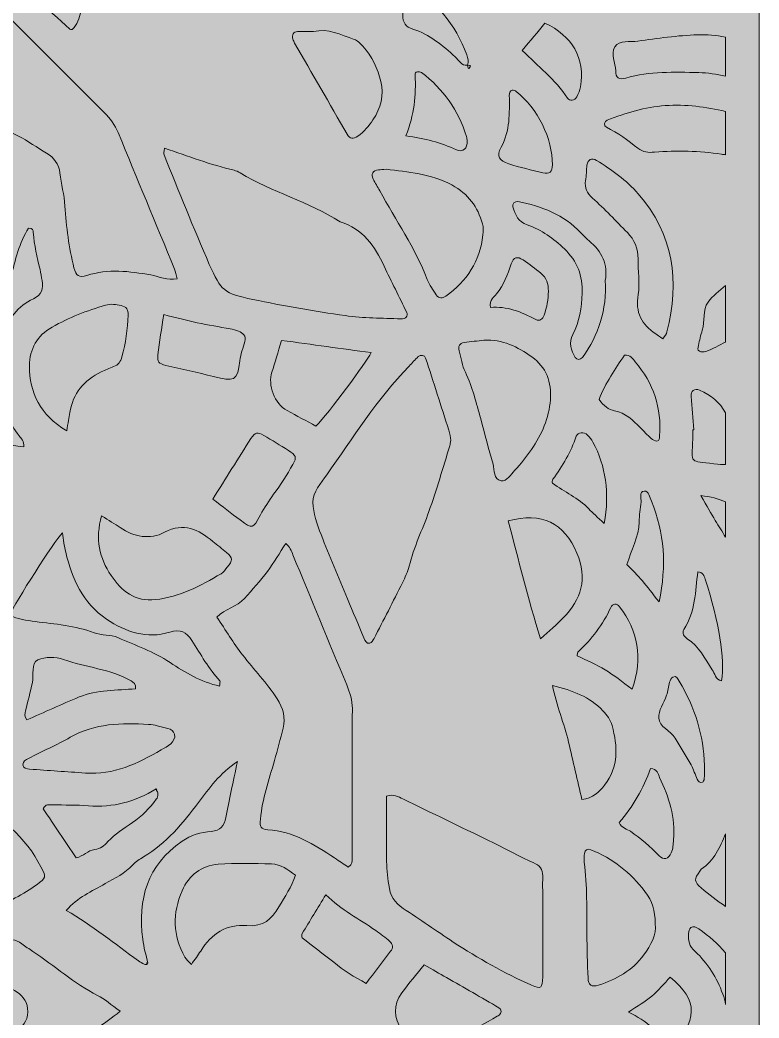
# Model space of a CAD drawing. Extents: x 31 to 2970, y -2969 to -30.
# Drawn here: x 2420 to 2970, y -1501 to -759 of the extents above; entities that cross this region are included whole.
import ezdxf

# ---------------------------------------------------------------- set-up
doc = ezdxf.new("R2010")
doc.units = 0
doc.header["$MEASUREMENT"] = 0
doc.layers.add('Layer 1', color=7, linetype='Continuous')

# ---------------------------------------------------------------- blocks, each defined once
blk = doc.blocks.new('block 2')
at = {"layer": 'Layer 1', "lineweight": 0}
blk.add_lwpolyline([(2969.81, -1659.28), (2969.81, -1333.77), (2969.81, -1332.32), (2969.81, -1301.96), (2969.81, -1268.37), (2969.81, -1225.53), (2969.81, -1185.01), (2969.81, -1159.4), (2969.81, -1146.18), (2969.81, -1041.54), (2969.81, -1012.82), (2969.81, -979.73), (2969.81, -929.19), (2969.81, -864.38), (2969.81, -833.55), (2969.81, -807.53), (2969.81, -776.69), (2969.81, -750.67)], dxfattribs=at)
for points, knots in [([(2496.29, -642.24), (2499.18, -645.12), (2501.22, -647.88), (2499.65, -652.43), (2491.17, -677.05), (2483, -701.78), (2474.47, -726.39), (2471.39, -735.28), (2467.33, -743.78), (2464.98, -753), (2463.8, -757.63), (2462.71, -762.84), (2458.55, -766.17), (2457.9, -766.1), (2457.22, -766.23), (2456.91, -765.95), (2439.92, -750.84), (2423.21, -735.48), (2409.67, -717.01), (2406.46, -712.62), (2405.17, -708.34), (2406, -703.11), (2406.61, -699.28), (2406.46, -695.29), (2407.35, -691.54), (2415, -659.19), (2419.9, -626.12), (2432.26, -594.98), (2433.27, -592.42), (2434.23, -589.83), (2435.46, -587.37), (2435.87, -586.55), (2437.04, -586.11), (2437.86, -585.5), (2438.85, -585.99), (2440.05, -586.25), (2440.78, -586.98), (2459.31, -605.38), (2477.77, -623.84), (2496.29, -642.24)], [0, 0, 0, 0, 1, 1, 1, 2, 2, 2, 3, 3, 3, 4, 4, 4, 5, 5, 5, 6, 6, 6, 7, 7, 7, 8, 8, 8, 9, 9, 9, 10, 10, 10, 11, 11, 11, 12, 12, 12, 13, 13, 13, 13]), ([(2752.8, -792.91), (2748.13, -793.27), (2746.46, -789.11), (2743.77, -786.65), (2734.32, -778.02), (2724.56, -770), (2712.11, -765.91), (2707.06, -764.26), (2704.34, -761.61), (2704.82, -754.96), (2705.44, -746.31), (2703.53, -737.47), (2702.73, -728.97), (2706.38, -726.52), (2708.21, -729.31), (2710.12, -730.79), (2728.79, -745.26), (2743.94, -762.5), (2752.22, -785.05), (2753.16, -787.6), (2753.98, -790.2), (2752.8, -792.91)], [0, 0, 0, 0, 1, 1, 1, 2, 2, 2, 3, 3, 3, 4, 4, 4, 5, 5, 5, 6, 6, 6, 7, 7, 7, 7]), ([(2517.18, -948.82), (2501.17, -945.98), (2485.46, -944.18), (2469.56, -949.18), (2463.64, -951.04), (2461.41, -949.45), (2459.95, -943.6), (2456.16, -928.48), (2454.17, -913.03), (2453.23, -897.56), (2452.72, -889.14), (2450.47, -881.17), (2449.49, -872.92), (2448.71, -866.39), (2445.1, -861.56), (2439.61, -858.3), (2432.46, -854.07), (2425.8, -849.15), (2418.27, -845.4), (2402.48, -837.54), (2386.76, -829.33), (2372.71, -816.63), (2380.81, -806.59), (2387.86, -796.33), (2391.6, -783.81), (2395.1, -772.12), (2396.2, -759.95), (2399.59, -748.45), (2403.33, -748.46), (2405.08, -750.77), (2407.01, -752.69), (2432.17, -777.82), (2457.27, -803), (2482.47, -828.1), (2486.85, -832.47), (2490.48, -837.19), (2492.86, -842.98), (2506.79, -876.86), (2520.86, -910.69), (2534.82, -944.56), (2535.65, -946.57), (2535.97, -948.78), (2536.72, -951.6), (2529.52, -953.27), (2523.34, -949.91), (2517.18, -948.82)], [0, 0, 0, 0, 1, 1, 1, 2, 2, 2, 3, 3, 3, 4, 4, 4, 5, 5, 5, 6, 6, 6, 7, 7, 7, 8, 8, 8, 9, 9, 9, 10, 10, 10, 11, 11, 11, 12, 12, 12, 13, 13, 13, 14, 14, 14, 15, 15, 15, 15]), ([(2837.02, -808.83), (2836.58, -811.46), (2835.32, -814.01), (2834.11, -816.44), (2832.79, -819.11), (2828.84, -819.69), (2827.29, -817.35), (2822.67, -810.37), (2817.15, -804.2), (2811.1, -798.47), (2805.48, -793.16), (2799.84, -787.88), (2793.59, -782), (2799.78, -774.43), (2805.02, -768.02), (2810.27, -761.61), (2830.79, -770.69), (2840.54, -787.77), (2837.02, -808.83)], [0, 0, 0, 0, 1, 1, 1, 2, 2, 2, 3, 3, 3, 4, 4, 4, 5, 5, 5, 6, 6, 6, 6]), ([(2626.39, -767.76), (2630.25, -767.71), (2634.1, -767.75), (2638.31, -767.75), (2648.97, -765.24), (2658.63, -770.15), (2668.49, -773.58), (2670.91, -774.43), (2672.99, -776.72), (2674.83, -778.72), (2681.74, -786.23), (2686.21, -795.35), (2688.37, -805.05), (2690.57, -814.94), (2688.39, -824.88), (2682.47, -833.38), (2679.34, -837.87), (2676.02, -842.35), (2671.3, -845.55), (2667.73, -847.97), (2665.49, -847.89), (2663.23, -844), (2650.13, -821.51), (2637.15, -798.95), (2624.16, -776.4), (2623.61, -775.46), (2623.29, -774.38), (2622.91, -773.34), (2621.8, -770.34), (2623.35, -767.8), (2626.39, -767.76)], [0, 0, 0, 0, 1, 1, 1, 2, 2, 2, 3, 3, 3, 4, 4, 4, 5, 5, 5, 6, 6, 6, 7, 7, 7, 8, 8, 8, 9, 9, 9, 10, 10, 10, 10]), ([(2944.81, -800.95), (2938.34, -799.5), (2931.77, -798.44), (2924.97, -798.29), (2906.67, -797.91), (2888.51, -797.31), (2870.64, -802.36), (2865.4, -803.85), (2863.07, -802.34), (2863.1, -797.01), (2863.14, -790.99), (2859.08, -784.43), (2862.44, -779.27), (2866.08, -773.69), (2873.7, -775.75), (2879.52, -774.91), (2894.31, -772.78), (2909.19, -770.72), (2924.08, -770.2), (2930.95, -769.96), (2937.91, -770.73), (2944.81, -771.85), (2944.81, -771.85), (2944.81, -800.95), (2944.81, -800.95)], [0, 0, 0, 0, 1, 1, 1, 2, 2, 2, 3, 3, 3, 4, 4, 4, 5, 5, 5, 6, 6, 6, 7, 7, 7, 8, 8, 8, 8]), ([(2754.92, -794.05), (2752.95, -796.67), (2753.02, -794.43), (2752.9, -793), (2754.12, -792.48), (2755.47, -793.33), (2754.92, -794.05)], [0, 0, 0, 0, 1, 1, 1, 2, 2, 2, 2]), ([(2713.81, -800.06), (2713.72, -798.73), (2714.08, -797.84), (2715.5, -797.77), (2716.51, -797.71), (2717.8, -797.68), (2718.53, -798.23), (2734.78, -810.55), (2746.22, -826.31), (2752.14, -845.93), (2752.45, -846.96), (2752.42, -848.1), (2752.53, -849.19), (2753.04, -854.62), (2749.24, -857.99), (2744.53, -855.75), (2733.06, -850.28), (2720.88, -847.45), (2707.04, -845.33), (2713.1, -829.7), (2714.74, -815.04), (2713.81, -800.06)], [0, 0, 0, 0, 1, 1, 1, 2, 2, 2, 3, 3, 3, 4, 4, 4, 5, 5, 5, 6, 6, 6, 7, 7, 7, 7]), ([(2783.53, -866.19), (2776.27, -863.92), (2774.23, -860.56), (2777.86, -853.83), (2784.53, -841.47), (2784.13, -828.46), (2783.93, -815.26), (2783.91, -813.63), (2784.2, -811.83), (2786.14, -811.47), (2787.05, -811.31), (2788.32, -811.76), (2789.1, -812.37), (2804.94, -824.75), (2816.15, -847.47), (2816.06, -866.88), (2816.04, -872.06), (2813.95, -874.05), (2809.01, -872.88), (2800.46, -870.86), (2791.9, -868.81), (2783.53, -866.19)], [0, 0, 0, 0, 1, 1, 1, 2, 2, 2, 3, 3, 3, 4, 4, 4, 5, 5, 5, 6, 6, 6, 7, 7, 7, 7]), ([(2944.81, -859.47), (2943.81, -859.31), (2942.82, -859.15), (2941.82, -859), (2925.23, -856.59), (2908.69, -856.06), (2892.08, -857.49), (2887.39, -857.89), (2883.43, -857.56), (2879.65, -854.59), (2872.23, -848.77), (2864.71, -843.1), (2856.16, -838.93), (2854.17, -837.96), (2854.56, -834.4), (2856.73, -833.59), (2870.72, -828.36), (2884.67, -823.94), (2899.98, -822.88), (2915.42, -821.8), (2930.22, -823.88), (2944.81, -827.14), (2944.81, -827.14), (2944.81, -859.47), (2944.81, -859.47)], [0, 0, 0, 0, 1, 1, 1, 2, 2, 2, 3, 3, 3, 4, 4, 4, 5, 5, 5, 6, 6, 6, 7, 7, 7, 8, 8, 8, 8]), ([(2579.06, -870.96), (2580.66, -871.34), (2582.26, -872.01), (2583.66, -872.87), (2607.38, -887.27), (2634.74, -894.23), (2658.09, -909.37), (2674.95, -914.44), (2683.9, -927.28), (2690.85, -942.31), (2696.18, -953.86), (2702.01, -965.18), (2707.57, -976.63), (2708.9, -979.37), (2706.95, -981.67), (2703.28, -981.49), (2689.43, -980.82), (2675.46, -981.01), (2661.79, -979.08), (2638.79, -975.83), (2615.87, -971.75), (2593.12, -967.02), (2571.65, -962.56), (2569.37, -960.77), (2560.69, -940.92), (2548.92, -914.02), (2538.11, -886.7), (2526.96, -859.52), (2526.61, -858.66), (2527.1, -857.45), (2527.36, -854.54), (2545.27, -860.5), (2561.79, -866.92), (2579.06, -870.96)], [0, 0, 0, 0, 1, 1, 1, 2, 2, 2, 3, 3, 3, 4, 4, 4, 5, 5, 5, 6, 6, 6, 7, 7, 7, 8, 8, 8, 9, 9, 9, 10, 10, 10, 11, 11, 11, 11]), ([(2901.3, -991.21), (2900.92, -992.73), (2899.6, -994.02), (2898.13, -996.35), (2895.57, -994.52), (2894.28, -993.54), (2892.93, -992.66), (2882.3, -985.68), (2877.62, -976.62), (2879.84, -963.35), (2881.27, -954.75), (2879.65, -945.66), (2879.72, -936.8), (2879.78, -929.14), (2877.19, -922.71), (2871.87, -917.34), (2863.29, -908.69), (2854.91, -899.81), (2845.89, -891.64), (2841.71, -887.85), (2839.77, -884.19), (2840.74, -878.66), (2841.41, -874.85), (2841.33, -870.92), (2841.76, -867.07), (2842.2, -863.05), (2845.34, -861.37), (2848.87, -863.59), (2860.17, -870.67), (2871.11, -878.36), (2879.9, -888.45), (2906.21, -918.62), (2910.92, -953.48), (2901.3, -991.21)], [0, 0, 0, 0, 1, 1, 1, 2, 2, 2, 3, 3, 3, 4, 4, 4, 5, 5, 5, 6, 6, 6, 7, 7, 7, 8, 8, 8, 9, 9, 9, 10, 10, 10, 11, 11, 11, 11]), ([(2686.48, -870.65), (2688.14, -870.47), (2689.81, -870.42), (2692.3, -870.25), (2708.52, -872.08), (2725.41, -873.51), (2741.19, -881.9), (2753.55, -888.47), (2760.36, -898.21), (2764.01, -910.91), (2764.74, -913.46), (2764.57, -916.38), (2764.28, -919.08), (2762.2, -938.51), (2752.31, -953.29), (2736.72, -964.55), (2734.2, -966.37), (2731.47, -966.58), (2729.58, -963.65), (2727.18, -959.92), (2724.49, -956.23), (2722.9, -952.15), (2713.76, -928.72), (2699.51, -908.08), (2687.49, -886.22), (2685.89, -883.3), (2684.14, -880.46), (2682.66, -877.48), (2680.76, -873.68), (2682.27, -871.09), (2686.48, -870.65)], [0, 0, 0, 0, 1, 1, 1, 2, 2, 2, 3, 3, 3, 4, 4, 4, 5, 5, 5, 6, 6, 6, 7, 7, 7, 8, 8, 8, 9, 9, 9, 10, 10, 10, 10]), ([(2838.32, -1010.19), (2836.86, -1012.2), (2834.06, -1012.15), (2833.01, -1010.22), (2830.04, -1004.74), (2827.95, -999.54), (2831.29, -993.01), (2836.15, -983.52), (2837.69, -972.99), (2838.14, -962.38), (2838.68, -949.49), (2834.56, -938.56), (2825.04, -929.51), (2816.87, -921.75), (2807.94, -915.26), (2797.32, -911.61), (2790.51, -909.27), (2788.3, -904.06), (2786.52, -898.14), (2785.9, -896.07), (2788.12, -893.79), (2790.34, -894.23), (2808.09, -897.67), (2824.42, -903.97), (2837.24, -917.4), (2839.16, -919.41), (2840.97, -921.57), (2843.12, -923.29), (2853.11, -931.24), (2857.39, -941.4), (2855.37, -952.88), (2856.56, -974.87), (2850.46, -993.46), (2838.32, -1010.19)], [0, 0, 0, 0, 1, 1, 1, 2, 2, 2, 3, 3, 3, 4, 4, 4, 5, 5, 5, 6, 6, 6, 7, 7, 7, 8, 8, 8, 9, 9, 9, 10, 10, 10, 11, 11, 11, 11]), ([(2429.82, -966.48), (2418.09, -971.96), (2411, -981.88), (2406.41, -993.41), (2400.79, -1007.58), (2399, -1022.2), (2403.93, -1037.17), (2407.59, -1048.27), (2411.85, -1058.98), (2419.06, -1068.36), (2420.65, -1070.43), (2422.93, -1072.42), (2422.54, -1076.76), (2399.15, -1073.54), (2377.06, -1064.82), (2352.5, -1062.1), (2357.93, -1049.03), (2366.51, -1039.62), (2374.43, -1029.92), (2378.32, -1025.15), (2381.98, -1020.55), (2384.36, -1014.82), (2386.04, -1010.77), (2388.19, -1006.78), (2390.8, -1003.26), (2402.55, -987.39), (2408.41, -969.19), (2413.05, -950.32), (2416.18, -937.63), (2419.31, -924.8), (2426.23, -913.94), (2429.58, -913.73), (2429.51, -915.69), (2429.64, -917.09), (2430.46, -926.5), (2432.25, -935.71), (2434.67, -944.83), (2435.37, -947.49), (2435.64, -950.27), (2436.2, -952.97), (2437.49, -959.11), (2435.89, -963.64), (2429.82, -966.48)], [0, 0, 0, 0, 1, 1, 1, 2, 2, 2, 3, 3, 3, 4, 4, 4, 5, 5, 5, 6, 6, 6, 7, 7, 7, 8, 8, 8, 9, 9, 9, 10, 10, 10, 11, 11, 11, 12, 12, 12, 13, 13, 13, 14, 14, 14, 14]), ([(2809.85, -978.71), (2808.73, -981.75), (2806.74, -983.49), (2803.64, -981.92), (2792.87, -976.48), (2781.95, -971.64), (2769.83, -973.09), (2769.21, -967.21), (2772.48, -965.32), (2774.46, -962.87), (2779.81, -956.26), (2782.56, -948.5), (2785.34, -940.66), (2787.14, -935.58), (2789.64, -934.69), (2794.27, -937.64), (2798.91, -940.59), (2803.21, -944.1), (2807.48, -947.58), (2811.62, -950.95), (2813.05, -955.48), (2813.02, -960.83), (2812.99, -967.02), (2811.99, -972.93), (2809.85, -978.71)], [0, 0, 0, 0, 1, 1, 1, 2, 2, 2, 3, 3, 3, 4, 4, 4, 5, 5, 5, 6, 6, 6, 7, 7, 7, 8, 8, 8, 8]), ([(2944.81, -998.68), (2940.16, -1001.35), (2935.29, -1003.71), (2930.16, -1005.71), (2928.78, -1006.25), (2926.77, -1006.21), (2925.46, -1005.58), (2923.75, -1004.76), (2924.29, -1002.8), (2924.69, -1001.2), (2925.63, -997.44), (2926.32, -993.59), (2927.54, -989.93), (2929.83, -983.06), (2927.4, -974.89), (2931.83, -969.01), (2935.4, -964.28), (2940.28, -960.56), (2944.81, -956.54), (2944.81, -956.54), (2944.81, -998.68), (2944.81, -998.68)], [0, 0, 0, 0, 1, 1, 1, 2, 2, 2, 3, 3, 3, 4, 4, 4, 5, 5, 5, 6, 6, 6, 7, 7, 7, 7]), ([(2500.28, -978.62), (2499.93, -989.21), (2498.38, -999.6), (2495.65, -1009.83), (2494.73, -1013.26), (2492.9, -1015.73), (2489.45, -1017.02), (2486.34, -1018.17), (2483.31, -1019.57), (2480.3, -1020.98), (2467.33, -1027.02), (2459.27, -1036.92), (2456.81, -1051.15), (2456.15, -1054.95), (2455.54, -1058.75), (2454.52, -1064.84), (2434.53, -1052.65), (2426.83, -1036.45), (2426.85, -1016.38), (2426.87, -1003.88), (2432.55, -993.83), (2443.65, -987.6), (2456.25, -980.54), (2469.63, -975.26), (2483.53, -971.27), (2487.45, -970.15), (2491.19, -970.75), (2495.02, -971.53), (2498.94, -972.33), (2500.41, -974.75), (2500.28, -978.62)], [0, 0, 0, 0, 1, 1, 1, 2, 2, 2, 3, 3, 3, 4, 4, 4, 5, 5, 5, 6, 6, 6, 7, 7, 7, 8, 8, 8, 9, 9, 9, 10, 10, 10, 10]), ([(2587.15, -998.22), (2585.88, -1003.01), (2583.91, -1007.72), (2583.4, -1012.58), (2581.82, -1027.85), (2578.94, -1028.38), (2563.77, -1024.36), (2552.07, -1021.26), (2540.16, -1018.95), (2528.4, -1016.09), (2522.94, -1014.77), (2521.76, -1013.32), (2522.4, -1008.13), (2523.6, -998.37), (2525.22, -988.65), (2526.76, -978.29), (2535.83, -980.5), (2543.75, -982.64), (2551.76, -984.35), (2559.85, -986.08), (2568.03, -987.34), (2576.16, -988.89), (2578.32, -989.31), (2580.52, -989.79), (2582.52, -990.65), (2585.72, -992.04), (2588.25, -994.1), (2587.15, -998.22)], [0, 0, 0, 0, 1, 1, 1, 2, 2, 2, 3, 3, 3, 4, 4, 4, 5, 5, 5, 6, 6, 6, 7, 7, 7, 8, 8, 8, 9, 9, 9, 9]), ([(2640.06, -1061.32), (2632.99, -1057.47), (2625.81, -1053.42), (2618.51, -1049.62), (2609.18, -1044.76), (2604.06, -1030.38), (2607.23, -1021.07), (2609.7, -1013.82), (2611.73, -1006.42), (2614.45, -997.48), (2637.4, -1000.62), (2659.1, -1003.59), (2681.03, -1006.59), (2677.27, -1014.35), (2649.74, -1051.04), (2640.06, -1061.32)], [0, 0, 0, 0, 1, 1, 1, 2, 2, 2, 3, 3, 3, 4, 4, 4, 5, 5, 5, 5]), ([(2814.55, -1041.67), (2813.39, -1055.15), (2808.26, -1067.47), (2800.43, -1078.52), (2796.59, -1083.94), (2792.56, -1089.29), (2788.03, -1094.12), (2785.09, -1097.25), (2782.03, -1102.59), (2777.86, -1101.85), (2772.1, -1100.83), (2773.11, -1094.02), (2771.81, -1089.51), (2768.58, -1078.33), (2765.68, -1067.05), (2762.63, -1055.82), (2759.43, -1044.06), (2756.48, -1032.25), (2751.23, -1021.1), (2748.9, -1016.16), (2747.95, -1010.55), (2746.54, -1005.2), (2745.7, -1002.01), (2747.04, -999.62), (2750.29, -999.09), (2755.19, -998.29), (2760.16, -997.95), (2765.09, -997.41), (2778.77, -996.43), (2790.26, -1002.4), (2800.67, -1009.74), (2811.28, -1017.22), (2815.67, -1028.81), (2814.55, -1041.67)], [0, 0, 0, 0, 1, 1, 1, 2, 2, 2, 3, 3, 3, 4, 4, 4, 5, 5, 5, 6, 6, 6, 7, 7, 7, 8, 8, 8, 9, 9, 9, 10, 10, 10, 11, 11, 11, 11]), ([(2716.21, -1009.47), (2717.92, -1007.81), (2720.99, -1008.45), (2721.68, -1010.6), (2727.49, -1028.51), (2733.27, -1046.42), (2738.95, -1064.37), (2739.77, -1066.98), (2740.01, -1069.78), (2740.35, -1071.64), (2740.05, -1073.65), (2740.02, -1074.79), (2739.69, -1075.83), (2734.55, -1092.18), (2729.84, -1108.69), (2724.07, -1124.82), (2719.22, -1138.38), (2712.88, -1151.38), (2709.36, -1165.44), (2708.29, -1169.69), (2706.37, -1173.79), (2704.4, -1177.74), (2697.48, -1191.63), (2690.4, -1205.44), (2683.28, -1219.23), (2682.59, -1220.58), (2681.44, -1222.34), (2680.21, -1222.63), (2677.51, -1223.26), (2676.63, -1220.8), (2675.77, -1218.77), (2671.66, -1209.07), (2667.53, -1199.38), (2663.48, -1189.65), (2656.88, -1173.78), (2650.01, -1158), (2643.9, -1141.94), (2640.96, -1134.23), (2637.96, -1125.97), (2637.83, -1117.92), (2637.7, -1110.28), (2643.68, -1103.61), (2648.07, -1097.41), (2667.59, -1069.83), (2685.57, -1041.05), (2709.33, -1016.68), (2711.65, -1014.3), (2713.83, -1011.78), (2716.21, -1009.47)], [0, 0, 0, 0, 1, 1, 1, 2, 2, 2, 3, 3, 3, 4, 4, 4, 5, 5, 5, 6, 6, 6, 7, 7, 7, 8, 8, 8, 9, 9, 9, 10, 10, 10, 11, 11, 11, 12, 12, 12, 13, 13, 13, 14, 14, 14, 15, 15, 15, 16, 16, 16, 16]), ([(2895.82, -1068.63), (2895.71, -1070.15), (2895.95, -1072.36), (2893.73, -1072.33), (2892.31, -1072.32), (2890.65, -1071.4), (2889.54, -1070.41), (2886.67, -1067.83), (2884.03, -1065.01), (2881.33, -1062.25), (2875.89, -1056.69), (2870.33, -1051.48), (2862.23, -1049.81), (2857.85, -1048.91), (2854.26, -1046.17), (2850.74, -1041.51), (2855.38, -1029), (2862.92, -1018.8), (2869.58, -1008.44), (2874.12, -1007.98), (2875.77, -1011.18), (2877.72, -1013.49), (2891.14, -1029.42), (2897.37, -1047.76), (2895.82, -1068.63)], [0, 0, 0, 0, 1, 1, 1, 2, 2, 2, 3, 3, 3, 4, 4, 4, 5, 5, 5, 6, 6, 6, 7, 7, 7, 8, 8, 8, 8]), ([(2944.81, -1089.76), (2942.82, -1090.1), (2940.06, -1089.83), (2936.18, -1089.26), (2917.99, -1086.58), (2919.54, -1090.45), (2920.57, -1070.64), (2920.69, -1068.43), (2920.59, -1066.21), (2920.59, -1064), (2920.81, -1063.98), (2921.03, -1063.97), (2921.25, -1063.96), (2920.58, -1055.69), (2919.84, -1047.42), (2919.24, -1039.14), (2918.95, -1035.03), (2921.75, -1032.91), (2925.57, -1034.51), (2934.36, -1038.16), (2940.74, -1043.82), (2944.81, -1051.27), (2944.81, -1051.27), (2944.81, -1089.76), (2944.81, -1089.76)], [0, 0, 0, 0, 1, 1, 1, 2, 2, 2, 3, 3, 3, 4, 4, 4, 5, 5, 5, 6, 6, 6, 7, 7, 7, 8, 8, 8, 8]), ([(2619.56, -1079.28), (2625.23, -1082.78), (2625.98, -1084.42), (2622.88, -1089.73), (2618.43, -1097.33), (2613.8, -1104.88), (2608.57, -1111.95), (2604.94, -1116.87), (2601.6, -1121.86), (2598.72, -1127.23), (2592.98, -1137.93), (2592.9, -1137.91), (2583.72, -1131.06), (2577.15, -1126.14), (2570.63, -1121.17), (2563.25, -1115.59), (2572.95, -1100.14), (2582.19, -1085.24), (2591.66, -1070.48), (2594.69, -1065.76), (2596.72, -1065.47), (2601.16, -1068.12), (2607.32, -1071.8), (2613.46, -1075.51), (2619.56, -1079.28)], [0, 0, 0, 0, 1, 1, 1, 2, 2, 2, 3, 3, 3, 4, 4, 4, 5, 5, 5, 6, 6, 6, 7, 7, 7, 8, 8, 8, 8]), ([(2854.55, -1133.73), (2849.38, -1128.8), (2846.06, -1125.92), (2843.06, -1122.74), (2835.35, -1114.56), (2824.93, -1110.31), (2816.12, -1103.75), (2815.66, -1103.42), (2815.81, -1101.42), (2816.35, -1100.71), (2823.77, -1090.92), (2829.74, -1080.39), (2833.81, -1068.77), (2834.91, -1065.63), (2839.67, -1065.25), (2842.18, -1067.89), (2843.68, -1069.48), (2845.22, -1071.17), (2846.22, -1073.09), (2855.69, -1091.31), (2858.77, -1110.47), (2854.55, -1133.73)], [0, 0, 0, 0, 1, 1, 1, 2, 2, 2, 3, 3, 3, 4, 4, 4, 5, 5, 5, 6, 6, 6, 7, 7, 7, 7]), ([(2883, -1176.3), (2879.42, -1172.15), (2875.48, -1168.31), (2871.52, -1164.15), (2874.69, -1153.54), (2880.25, -1143.73), (2880.6, -1132.43), (2880.75, -1127.48), (2881.3, -1122.52), (2881.96, -1117.61), (2882.35, -1114.75), (2880.06, -1109.96), (2884.45, -1109.6), (2887.83, -1109.32), (2888.46, -1114.16), (2889.67, -1117.08), (2899.37, -1140.58), (2901.16, -1164.67), (2895.41, -1191.96), (2890.33, -1185.52), (2886.83, -1180.76), (2883, -1176.3)], [0, 0, 0, 0, 1, 1, 1, 2, 2, 2, 3, 3, 3, 4, 4, 4, 5, 5, 5, 6, 6, 6, 7, 7, 7, 7]), ([(2944.81, -1143.91), (2942.51, -1139.66), (2939.59, -1135.62), (2937.17, -1131.41), (2934.18, -1126.21), (2931.17, -1121.01), (2926.49, -1112.91), (2933.72, -1113.66), (2939.68, -1115.23), (2944.81, -1117.65), (2944.81, -1117.65), (2944.81, -1143.91), (2944.81, -1143.91)], [0, 0, 0, 0, 1, 1, 1, 2, 2, 2, 3, 3, 3, 4, 4, 4, 4]), ([(2573.94, -1166.14), (2572.52, -1167.83), (2571.31, -1169.93), (2569.5, -1171.01), (2554.29, -1180.14), (2538.5, -1188.11), (2520.63, -1190.31), (2505.58, -1192.16), (2495.22, -1183.71), (2487.53, -1172.28), (2478.91, -1159.47), (2475.5, -1145.21), (2480.56, -1127.89), (2486.02, -1131.37), (2490.25, -1133.93), (2494.35, -1136.69), (2504.77, -1143.73), (2516.45, -1145.91), (2527.38, -1140.21), (2541.86, -1132.64), (2552.53, -1138.07), (2563.21, -1146.97), (2566.61, -1149.8), (2570.19, -1152.41), (2573.53, -1155.31), (2578.39, -1159.52), (2578.39, -1160.88), (2573.94, -1166.14)], [0, 0, 0, 0, 1, 1, 1, 2, 2, 2, 3, 3, 3, 4, 4, 4, 5, 5, 5, 6, 6, 6, 7, 7, 7, 8, 8, 8, 9, 9, 9, 9]), ([(2834.3, -1155.67), (2842.35, -1174.6), (2837.56, -1190.04), (2824.03, -1203.87), (2819.12, -1208.9), (2813.69, -1213.44), (2807.26, -1219.34), (2797.55, -1189.37), (2790.84, -1160.42), (2783.09, -1131.76), (2808.12, -1124.85), (2824.83, -1133.4), (2834.3, -1155.67)], [0, 0, 0, 0, 1, 1, 1, 2, 2, 2, 3, 3, 3, 4, 4, 4, 4]), ([(2568.32, -1254.6), (2554.5, -1251.62), (2542.74, -1244.48), (2531.45, -1237.02), (2519.3, -1228.99), (2505.74, -1224.28), (2492.65, -1218.51), (2487.27, -1216.14), (2480.52, -1217), (2474.94, -1214.92), (2460.76, -1209.63), (2445.95, -1208.4), (2431.19, -1206.61), (2424.59, -1205.81), (2418.07, -1204.66), (2411.93, -1201.95), (2416.44, -1191.94), (2444.99, -1147.29), (2451.41, -1140.55), (2452.24, -1145.76), (2452.67, -1150.49), (2453.79, -1155.06), (2458.63, -1174.83), (2466.42, -1192.84), (2484.17, -1204.76), (2498.57, -1214.42), (2514.07, -1219.72), (2531.24, -1214.48), (2539.18, -1212.05), (2543.64, -1214.35), (2547.72, -1220.77), (2554.23, -1231.04), (2560.29, -1241.64), (2568.44, -1250.8), (2568.92, -1251.33), (2568.42, -1252.72), (2568.32, -1254.6)], [0, 0, 0, 0, 1, 1, 1, 2, 2, 2, 3, 3, 3, 4, 4, 4, 5, 5, 5, 6, 6, 6, 7, 7, 7, 8, 8, 8, 9, 9, 9, 10, 10, 10, 11, 11, 11, 12, 12, 12, 12]), ([(2663.97, -1389.17), (2660.97, -1387.15), (2657.48, -1384.76), (2653.95, -1382.43), (2638.67, -1372.33), (2623.32, -1362.56), (2604.18, -1361.41), (2598.76, -1361.09), (2598.17, -1359.4), (2598.73, -1353.47), (2600.12, -1338.45), (2605.12, -1324.31), (2609.19, -1309.93), (2611.45, -1301.96), (2613.56, -1293.94), (2615.54, -1285.9), (2617.5, -1277.95), (2615.7, -1271.07), (2611.08, -1264), (2603.46, -1252.33), (2594.02, -1242.21), (2585.4, -1231.42), (2578.45, -1222.71), (2573.14, -1213.11), (2566.2, -1203.29), (2572.51, -1197.22), (2581.26, -1195.45), (2586.76, -1189.45), (2592.73, -1182.94), (2598.64, -1176.31), (2603.95, -1169.26), (2608.9, -1162.69), (2613.02, -1155.49), (2617.53, -1148.51), (2620.63, -1150.91), (2621.67, -1154.06), (2622.93, -1157.09), (2636.26, -1189.32), (2649.58, -1221.55), (2662.98, -1253.75), (2665.34, -1259.43), (2667.13, -1265.1), (2667.12, -1271.37), (2667.01, -1308.5), (2667.06, -1345.63), (2666.98, -1382.75), (2666.97, -1384.78), (2667.4, -1387.2), (2663.97, -1389.17)], [0, 0, 0, 0, 1, 1, 1, 2, 2, 2, 3, 3, 3, 4, 4, 4, 5, 5, 5, 6, 6, 6, 7, 7, 7, 8, 8, 8, 9, 9, 9, 10, 10, 10, 11, 11, 11, 12, 12, 12, 13, 13, 13, 14, 14, 14, 15, 15, 15, 16, 16, 16, 16]), ([(2913.95, -1212.4), (2922.19, -1199.24), (2922.67, -1184.25), (2924.15, -1169.52), (2927.96, -1169.84), (2928.87, -1172.5), (2929.73, -1175.15), (2940.22, -1207.3), (2944.56, -1234.09), (2941.89, -1250.77), (2937.51, -1249.63), (2936.8, -1245.42), (2934.93, -1242.42), (2929.67, -1234.01), (2924.99, -1225.21), (2916.42, -1219.43), (2914.04, -1217.82), (2912.2, -1215.19), (2913.95, -1212.4)], [0, 0, 0, 0, 1, 1, 1, 2, 2, 2, 3, 3, 3, 4, 4, 4, 5, 5, 5, 6, 6, 6, 6]), ([(2855.28, -1242.48), (2848.68, -1238.52), (2841.49, -1235.53), (2834.49, -1232.09), (2834.65, -1231.16), (2834.46, -1229.85), (2835.01, -1229.32), (2845.14, -1219.67), (2853.66, -1208.88), (2859.51, -1196.06), (2860.88, -1193.06), (2864.11, -1192.92), (2866.07, -1195.53), (2879.61, -1213.58), (2883.75, -1233.18), (2875.41, -1256.86), (2867.75, -1251.32), (2861.81, -1246.41), (2855.28, -1242.48)], [0, 0, 0, 0, 1, 1, 1, 2, 2, 2, 3, 3, 3, 4, 4, 4, 5, 5, 5, 6, 6, 6, 6]), ([(2433.11, -1235.11), (2438.35, -1232.57), (2446.38, -1232.82), (2452.13, -1234.84), (2468.78, -1240.69), (2486.91, -1241.84), (2502.52, -1250.78), (2504.32, -1251.81), (2506.32, -1253.14), (2505.86, -1256.54), (2491.87, -1257.87), (2477.27, -1257.19), (2463.81, -1262.7), (2450.63, -1268.1), (2437.7, -1274.13), (2424.88, -1279.79), (2422.82, -1277.19), (2423.4, -1275.1), (2423.94, -1272.93), (2425.68, -1265.96), (2427.32, -1258.96), (2429.01, -1251.98), (2430.41, -1246.2), (2427.53, -1237.82), (2433.11, -1235.11)], [0, 0, 0, 0, 1, 1, 1, 2, 2, 2, 3, 3, 3, 4, 4, 4, 5, 5, 5, 6, 6, 6, 7, 7, 7, 8, 8, 8, 8]), ([(2929.13, -1313.71), (2929.13, -1317.03), (2929.23, -1320.35), (2929.07, -1323.66), (2929.02, -1324.53), (2928.32, -1325.81), (2927.6, -1326.1), (2925.68, -1326.87), (2924.53, -1325.44), (2923.84, -1323.92), (2922.24, -1320.4), (2921.11, -1316.63), (2919.25, -1313.27), (2915.5, -1306.51), (2911.48, -1299.9), (2907.4, -1293.34), (2903.9, -1287.73), (2895.45, -1285.02), (2895.12, -1278.33), (2894.84, -1272.81), (2899.04, -1267.13), (2900.97, -1261.43), (2902.02, -1258.31), (2902.34, -1254.95), (2903.26, -1251.78), (2903.67, -1250.34), (2904.44, -1248.47), (2905.59, -1247.9), (2908.42, -1246.51), (2909.34, -1249.29), (2910.41, -1251.04), (2922.1, -1270.29), (2928.58, -1291.14), (2929.13, -1313.71)], [0, 0, 0, 0, 1, 1, 1, 2, 2, 2, 3, 3, 3, 4, 4, 4, 5, 5, 5, 6, 6, 6, 7, 7, 7, 8, 8, 8, 9, 9, 9, 10, 10, 10, 11, 11, 11, 11]), ([(2828.06, -1296.24), (2824.94, -1282.38), (2818.9, -1269.26), (2816.12, -1254.11), (2831.11, -1257.92), (2843.67, -1262.58), (2853.6, -1272.92), (2856.78, -1276.23), (2859.26, -1279.5), (2860.45, -1283.95), (2864.58, -1299.47), (2865.5, -1314.38), (2854.91, -1328.19), (2850.69, -1333.7), (2846.13, -1337.91), (2837.92, -1338.96), (2834.65, -1324.79), (2831.28, -1310.53), (2828.06, -1296.24)], [0, 0, 0, 0, 1, 1, 1, 2, 2, 2, 3, 3, 3, 4, 4, 4, 5, 5, 5, 6, 6, 6, 6]), ([(2426.04, -1308.37), (2436.41, -1303.08), (2447.06, -1298.32), (2457.2, -1292.64), (2475.54, -1282.35), (2495.29, -1281.79), (2515.42, -1283.15), (2517.63, -1283.29), (2519.97, -1283.33), (2521.98, -1284.11), (2526.53, -1285.87), (2533.78, -1285.34), (2534.8, -1290.38), (2536, -1296.29), (2529.41, -1299.52), (2524.88, -1302.12), (2507.44, -1312.11), (2489.51, -1320.89), (2468.46, -1319.27), (2454.63, -1318.31), (2440.79, -1317.37), (2426.95, -1316.38), (2424.74, -1316.22), (2422.18, -1315.86), (2422.01, -1313.13), (2421.86, -1310.7), (2424.12, -1309.35), (2426.04, -1308.37)], [0, 0, 0, 0, 1, 1, 1, 2, 2, 2, 3, 3, 3, 4, 4, 4, 5, 5, 5, 6, 6, 6, 7, 7, 7, 8, 8, 8, 9, 9, 9, 9]), ([(2573.09, -1352.33), (2571.92, -1358.85), (2568.62, -1362.09), (2562.15, -1362.63), (2554.32, -1363.28), (2547.13, -1365.36), (2540.4, -1369.97), (2514.31, -1387.84), (2507.37, -1413.2), (2511.1, -1442.85), (2511.86, -1448.84), (2513.59, -1454.7), (2514.91, -1460.76), (2512.52, -1459.98), (2516.02, -1461.19), (2513.86, -1461.67), (2513.36, -1461.78), (2512.71, -1461.63), (2512.23, -1461.39), (2510.75, -1460.63), (2509.23, -1459.92), (2507.89, -1458.94), (2490.42, -1446.21), (2473.51, -1432.68), (2454.23, -1421.4), (2462.49, -1411.91), (2473.28, -1407.09), (2483.27, -1401.52), (2490.58, -1397.45), (2497.9, -1393.86), (2503.66, -1387.57), (2505.86, -1385.16), (2508.81, -1383.33), (2511.66, -1381.65), (2528.73, -1371.57), (2540.99, -1356.71), (2552.67, -1341.16), (2560.59, -1330.62), (2568.25, -1319.74), (2581.62, -1310.6), (2578.35, -1326.41), (2575.42, -1339.31), (2573.09, -1352.33)], [0, 0, 0, 0, 1, 1, 1, 2, 2, 2, 3, 3, 3, 4, 4, 4, 5, 5, 5, 6, 6, 6, 7, 7, 7, 8, 8, 8, 9, 9, 9, 10, 10, 10, 11, 11, 11, 12, 12, 12, 13, 13, 13, 14, 14, 14, 14]), ([(2874.11, -1362.58), (2871.53, -1360.7), (2867.7, -1360.61), (2865.75, -1356.07), (2875.87, -1344.45), (2883.74, -1330.74), (2889.13, -1315.85), (2894.13, -1316.1), (2894.57, -1320), (2895.78, -1322.54), (2902.75, -1337.17), (2907.73, -1352.31), (2906.15, -1368.9), (2905.84, -1372.19), (2905.89, -1375.44), (2904.43, -1378.59), (2902.34, -1383.09), (2898.8, -1384.33), (2895.51, -1380.85), (2889.02, -1373.97), (2881.72, -1368.13), (2874.11, -1362.58)], [0, 0, 0, 0, 1, 1, 1, 2, 2, 2, 3, 3, 3, 4, 4, 4, 5, 5, 5, 6, 6, 6, 7, 7, 7, 7]), ([(2521.21, -1338.81), (2516.19, -1345.45), (2510.47, -1351.47), (2503.51, -1356.09), (2497.05, -1360.37), (2490.55, -1364.52), (2485.21, -1370.25), (2482.55, -1373.12), (2479.41, -1375.81), (2475.47, -1376.18), (2470.21, -1376.69), (2466.93, -1381.13), (2461.57, -1382.32), (2453.39, -1370.15), (2445.18, -1357.93), (2437.06, -1345.85), (2438.48, -1342.01), (2441.59, -1342.93), (2444.11, -1342.95), (2452.96, -1343.04), (2461.83, -1342.99), (2470.64, -1343.64), (2488.88, -1344.99), (2505.61, -1340.75), (2521.05, -1331.07), (2521.05, -1331.07), (2521.56, -1331.7), (2521.56, -1331.7), (2521.56, -1331.7), (2520.8, -1331.32), (2520.8, -1331.32), (2522.88, -1333.71), (2523.08, -1336.34), (2521.21, -1338.81)], [0, 0, 0, 0, 1, 1, 1, 2, 2, 2, 3, 3, 3, 4, 4, 4, 5, 5, 5, 6, 6, 6, 7, 7, 7, 8, 8, 8, 9, 9, 9, 10, 10, 10, 11, 11, 11, 11]), ([(2808.84, -1417.47), (2808.84, -1435.25), (2808.91, -1453.03), (2808.78, -1470.81), (2808.72, -1479.43), (2807.63, -1480.18), (2800.44, -1477), (2780.11, -1468), (2760.82, -1457.1), (2742.24, -1444.93), (2729.73, -1436.73), (2717.45, -1428.16), (2704.96, -1419.93), (2698.53, -1415.7), (2695.18, -1410.16), (2694.18, -1402.37), (2693.33, -1395.74), (2692.58, -1389.17), (2692.59, -1382.5), (2692.62, -1367.01), (2692.6, -1351.52), (2692.6, -1336.36), (2697.92, -1334.71), (2701.27, -1336.87), (2704.73, -1338.55), (2726.17, -1348.92), (2747.62, -1359.25), (2769.03, -1369.69), (2779.99, -1375.03), (2790.71, -1380.88), (2801.82, -1385.88), (2806.56, -1388.01), (2808.88, -1390.7), (2808.8, -1395.81), (2808.7, -1403.03), (2808.84, -1410.25), (2808.84, -1417.47)], [0, 0, 0, 0, 1, 1, 1, 2, 2, 2, 3, 3, 3, 4, 4, 4, 5, 5, 5, 6, 6, 6, 7, 7, 7, 8, 8, 8, 9, 9, 9, 10, 10, 10, 11, 11, 11, 12, 12, 12, 12]), ([(2437.49, -1393.3), (2438.66, -1395.78), (2438.02, -1397.69), (2436.28, -1399.15), (2426.42, -1407.36), (2414.89, -1412.88), (2403.63, -1418.74), (2398.06, -1421.63), (2394.54, -1419.88), (2392.22, -1413.78), (2388.78, -1404.74), (2383.39, -1397.2), (2376.39, -1390.67), (2371.15, -1385.78), (2365.95, -1380.83), (2359.57, -1374.82), (2367.4, -1365.81), (2374.07, -1356.98), (2378.13, -1346.49), (2379.73, -1342.35), (2383.13, -1342.17), (2386.34, -1343.53), (2409.82, -1353.47), (2426.68, -1370.28), (2437.49, -1393.3)], [0, 0, 0, 0, 1, 1, 1, 2, 2, 2, 3, 3, 3, 4, 4, 4, 5, 5, 5, 6, 6, 6, 7, 7, 7, 8, 8, 8, 8]), ([(2944.81, -1418.56), (2938.64, -1414.09), (2932.51, -1409.56), (2926.64, -1404.71), (2921.31, -1400.29), (2921.47, -1397.83), (2925.85, -1392.18), (2926.19, -1391.74), (2926.43, -1391.17), (2926.85, -1390.87), (2936.29, -1384.19), (2940.88, -1374.49), (2944.81, -1364.35), (2944.81, -1364.35), (2944.81, -1418.56), (2944.81, -1418.56)], [0, 0, 0, 0, 1, 1, 1, 2, 2, 2, 3, 3, 3, 4, 4, 4, 5, 5, 5, 5]), ([(2842.53, -1471.85), (2842.12, -1460.8), (2841.77, -1449.74), (2841.72, -1438.67), (2841.63, -1420.97), (2841.89, -1403.26), (2839.7, -1385.64), (2839.43, -1383.47), (2839.54, -1381.19), (2839.87, -1379.02), (2840.26, -1376.4), (2842.1, -1375.24), (2844.58, -1376.25), (2860.85, -1382.84), (2874.16, -1393.39), (2884.8, -1407.25), (2890.5, -1414.67), (2892.48, -1421.32), (2892.56, -1431.29), (2893.52, -1439.71), (2889.51, -1447.02), (2884.04, -1454.51), (2875.38, -1466.38), (2863.67, -1472.8), (2850.25, -1477.01), (2845.22, -1478.59), (2842.72, -1476.97), (2842.53, -1471.85)], [0, 0, 0, 0, 1, 1, 1, 2, 2, 2, 3, 3, 3, 4, 4, 4, 5, 5, 5, 6, 6, 6, 7, 7, 7, 8, 8, 8, 9, 9, 9, 9]), ([(2612.48, -1418.85), (2607.22, -1427.95), (2600.78, -1433.73), (2588.66, -1432.7), (2573.75, -1431.43), (2562.12, -1438.7), (2554.25, -1451.64), (2552.29, -1454.87), (2549.93, -1457.86), (2547.3, -1461.61), (2545.31, -1459.35), (2543.56, -1457.94), (2542.53, -1456.12), (2533.43, -1440.07), (2533.09, -1423.57), (2540.46, -1406.82), (2545.59, -1395.18), (2554.91, -1388.19), (2567.19, -1387.11), (2580.36, -1385.95), (2593.72, -1386.5), (2606.98, -1386.88), (2613.74, -1387.07), (2619.25, -1390.98), (2624.71, -1395.19), (2621.98, -1403.96), (2616.88, -1411.24), (2612.48, -1418.85)], [0, 0, 0, 0, 1, 1, 1, 2, 2, 2, 3, 3, 3, 4, 4, 4, 5, 5, 5, 6, 6, 6, 7, 7, 7, 8, 8, 8, 9, 9, 9, 9]), ([(2695.59, -1451.86), (2689.63, -1459.71), (2683.63, -1467.54), (2677.39, -1475.69), (2668.45, -1471.02), (2660.63, -1465.94), (2653.29, -1460.02), (2645.55, -1453.78), (2637.55, -1447.86), (2629.7, -1441.76), (2629.4, -1441.53), (2629.42, -1440.78), (2629.43, -1440.28), (2629.45, -1439.73), (2629.51, -1439.11), (2629.78, -1438.66), (2635.48, -1429.25), (2641.21, -1419.86), (2647.38, -1409.74), (2658.83, -1421.13), (2672.33, -1427.82), (2684.55, -1436.35), (2688.18, -1438.89), (2691.72, -1441.58), (2695.04, -1444.5), (2697.37, -1446.56), (2697.56, -1449.28), (2695.59, -1451.86)], [0, 0, 0, 0, 1, 1, 1, 2, 2, 2, 3, 3, 3, 4, 4, 4, 5, 5, 5, 6, 6, 6, 7, 7, 7, 8, 8, 8, 9, 9, 9, 9]), ([(2944.81, -1491.33), (2944.42, -1488.77), (2943.77, -1486.21), (2942.82, -1483.63), (2938.35, -1471.46), (2931.77, -1460.66), (2922.18, -1451.96), (2917.96, -1448.14), (2916.74, -1443.82), (2917.32, -1438.63), (2917.5, -1437.08), (2917.89, -1435.07), (2918.94, -1434.22), (2920.94, -1432.61), (2923.05, -1434), (2924.91, -1435.24), (2932.54, -1440.36), (2939.19, -1446.22), (2944.81, -1452.93), (2944.81, -1452.93), (2944.81, -1491.33), (2944.81, -1491.33)], [0, 0, 0, 0, 1, 1, 1, 2, 2, 2, 3, 3, 3, 4, 4, 4, 5, 5, 5, 6, 6, 6, 7, 7, 7, 7]), ([(2402.05, -1474.09), (2394.82, -1470.07), (2386.95, -1467.2), (2379.36, -1463.83), (2376.83, -1462.7), (2374.25, -1461.63), (2373.03, -1458.73), (2373.29, -1455.98), (2375.95, -1455.7), (2377.67, -1455.29), (2387.91, -1452.87), (2397.85, -1449.83), (2407.15, -1444.74), (2411.97, -1442.11), (2416.75, -1442.92), (2421.15, -1446.31), (2423.78, -1448.33), (2426.64, -1450.06), (2429.4, -1451.92), (2445.47, -1462.74), (2460.09, -1475.65), (2477.45, -1484.63), (2482.78, -1487.39), (2487.39, -1491.53), (2494.37, -1496.48), (2487.78, -1501.25), (2483.25, -1505.36), (2478.02, -1508.15), (2460.79, -1517.32), (2446, -1529.98), (2429.96, -1540.83), (2416.75, -1549.76), (2415.93, -1554.4), (2397.23, -1543.75), (2393.46, -1541.61), (2389.28, -1539.93), (2384.62, -1539.96), (2380.04, -1539.98), (2376.24, -1537.67), (2372.65, -1535.01), (2374.22, -1530.76), (2378.27, -1529.83), (2381.7, -1528.23), (2388.21, -1525.18), (2395.09, -1522.8), (2401.37, -1519.35), (2411.27, -1513.9), (2425.13, -1510.92), (2425.5, -1496.94), (2425.89, -1482.64), (2411.89, -1479.56), (2402.05, -1474.09)], [0, 0, 0, 0, 1, 1, 1, 2, 2, 2, 3, 3, 3, 4, 4, 4, 5, 5, 5, 6, 6, 6, 7, 7, 7, 8, 8, 8, 9, 9, 9, 10, 10, 10, 11, 11, 11, 12, 12, 12, 13, 13, 13, 14, 14, 14, 15, 15, 15, 16, 16, 16, 17, 17, 17, 17]), ([(2703.94, -1482.8), (2709.05, -1475.65), (2714.87, -1469), (2720.57, -1461.89), (2726.79, -1465.43), (2732.05, -1468.41), (2737.3, -1471.42), (2750.27, -1478.85), (2763.25, -1486.28), (2776.19, -1493.78), (2778.26, -1494.97), (2778.26, -1497.97), (2776.38, -1499.29), (2775.93, -1499.61), (2775.43, -1499.87), (2774.95, -1500.14), (2757.17, -1510.27), (2739.39, -1520.41), (2721.19, -1530.78), (2714.47, -1524.81), (2708.94, -1517.96), (2704.01, -1510.6), (2697.83, -1501.39), (2697.46, -1491.88), (2703.94, -1482.8)], [0, 0, 0, 0, 1, 1, 1, 2, 2, 2, 3, 3, 3, 4, 4, 4, 5, 5, 5, 6, 6, 6, 7, 7, 7, 8, 8, 8, 8]), ([(2904.34, -1522.42), (2895.38, -1513.03), (2886.49, -1503.37), (2872.56, -1497.16), (2879.41, -1492.54), (2885.09, -1489.38), (2889.96, -1485.26), (2894.97, -1481.02), (2899.18, -1475.85), (2903.7, -1471.13), (2925.28, -1487.88), (2923.76, -1505.52), (2904.34, -1522.42)], [0, 0, 0, 0, 1, 1, 1, 2, 2, 2, 3, 3, 3, 4, 4, 4, 4])]:
    blk.add_open_spline(points, degree=3, knots=knots, dxfattribs=at)

msp = doc.modelspace()

# ---------------------------------------------------------------- hatches: boundary and pattern name
at = {"layer": 'Layer 1', "true_color": 0xf8ec23}
h = msp.add_hatch(color=2, dxfattribs=at)
h.dxf.hatch_style = 2
h.paths.add_polyline_path([(2944.18, -30.37), (2908.97, -30.37), (2876.43, -30.37), (2852.69, -30.37), (2826.67, -30.37), (2789.09, -30.37), (2741.76, -30.37), (2619.81, -30.37), (2571.38, -30.37), (2533.69, -30.37), (2448.77, -30.37), (2417.53, -30.37), (2347.21, -30.37), (2307.57, -30.37), (2246.73, -30.37), (2221.16, -30.37), (2190.08, -30.37), (2164.16, -30.37), (2133.56, -30.37), (2063.65, -30.37), (2014.14, -30.37), (1982.09, -30.37), (1958.8, -30.37), (1857.85, -30.37), (1838.29, -30.37), (1812.45, -30.37), (1776.54, -30.37), (1705.12, -30.37), (1693.97, -30.37), (1305.87, -30.37), (1295.4, -30.37), (1223.78, -30.37), (1188.69, -30.37), (1163.24, -30.37), (1143.18, -30.37), (1041.74, -30.37), (1018.95, -30.37), (986.89, -30.37), (937, -30.37), (867.24, -30.37), (837.19, -30.37), (810.44, -30.37), (779.68, -30.37), (754.38, -30.37), (694, -30.37), (654.14, -30.37), (583.33, -30.37), (552.07, -30.37), (466.96, -30.37), (429.55, -30.37), (381.07, -30.37), (259.09, -30.37), (211.91, -30.37), (174.17, -30.37), (148.47, -30.37), (124.27, -30.37), (91.92, -30.37), (56.46, -30.37), (31.09, -30.37), (31.09, -54.87), (31.09, -89.2), (31.09, -179.23), (31.09, -214.96), (31.09, -260.42), (31.09, -378.66), (31.09, -426.62), (31.09, -476.43), (31.09, -550.35), (31.09, -581.86), (31.09, -654.17), (31.09, -694.22), (31.09, -751.16), (31.09, -776.51), (31.09, -807.81), (31.09, -833.54), (31.09, -864.28), (31.09, -929.41), (31.09, -980.06), (31.09, -1012.67), (31.09, -1041.24), (31.09, -1146.32), (31.09, -1159.54), (31.09, -1185.04), (31.09, -1225.46), (31.09, -1264.46), (31.09, -1302.1), (31.09, -1330.9), (31.09, -1333.8), (31.09, -1659.5), (31.09, -1662.34), (31.09, -1692.17), (31.09, -1724.32), (31.09, -1767.8), (31.09, -1808.18), (31.09, -1833.57), (31.09, -1847.38), (31.09, -1951.45), (31.09, -1980.34), (31.09, -2013.39), (31.09, -2063.61), (31.09, -2128.98), (31.09, -2159.42), (31.09, -2185.19), (31.09, -2216.74), (31.09, -2242.12), (31.09, -2299.96), (31.09, -2339.09), (31.09, -2410.8), (31.09, -2442.9), (31.09, -2533.87), (31.09, -2572.78), (31.09, -2613.33), (31.09, -2734.99), (31.09, -2775.34), (31.09, -2815.97), (31.09, -2837.4), (31.09, -2855.37), (31.09, -2914.54), (31.09, -2942.89), (31.09, -2969.08), (61.08, -2969.08), (98.82, -2969.08), (121.32, -2969.08), (140.38, -2969.08), (192.11, -2969.08), (227.2, -2969.08), (265.97, -2969.08), (381.87, -2969.08), (425.52, -2969.08), (472.93, -2969.08), (556.42, -2969.08), (588.3, -2969.08), (661.31, -2969.08), (701.61, -2969.08), (755.29, -2969.08), (780.94, -2969.08), (812.66, -2969.08), (838.34, -2969.08), (868.66, -2969.08), (928.97, -2969.08), (980.13, -2969.08), (1014.44, -2969.08), (1044.71, -2969.08), (1159.36, -2969.08), (1161.89, -2969.08), (1189.21, -2969.08), (1228.25, -2969.08), (1257.32, -2969.08), (1304.05, -2969.08), (1332.71, -2969.08), (1345.63, -2969.08), (1549.53, -2969.08), (1552.94, -2969.08), (1655.88, -2969.08), (1668.07, -2969.08), (1698.17, -2969.08), (1745.16, -2969.08), (1772.87, -2969.08), (1811.64, -2969.08), (1837.9, -2969.08), (1842.16, -2969.08), (1956.12, -2969.08), (1986.47, -2969.08), (2020.31, -2969.08), (2071.92, -2969.08), (2131.91, -2969.08), (2162.52, -2969.08), (2188.51, -2969.08), (2219.83, -2969.08), (2245.37, -2969.08), (2299.41, -2969.08), (2338.94, -2969.08), (2412.49, -2969.08), (2444.43, -2969.08), (2527.68, -2969.08), (2575.35, -2969.08), (2619.15, -2969.08), (2735.05, -2969.08), (2773.63, -2969.08), (2808.84, -2969.08), (2860.46, -2969.08), (2879.52, -2969.08), (2902.08, -2969.08), (2939.92, -2969.08), (2969.81, -2969.08), (2969.81, -2942.73), (2969.81, -2914.13), (2969.81, -2855.29), (2969.81, -2837.47), (2969.81, -2815.6), (2969.81, -2775.48), (2969.81, -2734.73), (2969.81, -2612.77), (2969.81, -2572.98), (2969.81, -2534.23), (2969.81, -2442.57), (2969.81, -2411.31), (2969.81, -2338.83), (2969.81, -2299.34), (2969.81, -2242.28), (2969.81, -2216.54), (2969.81, -2185.15), (2969.81, -2159.91), (2969.81, -2128.52), (2969.81, -2063.9), (2969.81, -2012.99), (2969.81, -1980.37), (2969.81, -1953.17), (2969.81, -1847.02), (2969.81, -1833.85), (2969.81, -1808.18), (2969.81, -1767.81), (2969.81, -1734.67), (2969.81, -1724.8), (2969.81, -1722.79), (2969.81, -1691.31), (2969.81, -1661.53), (2969.81, -1659.28), (2969.81, -1333.77), (2969.81, -1332.32), (2969.81, -1301.96), (2969.81, -1268.37), (2969.81, -1225.53), (2969.81, -1185.01), (2969.81, -1159.4), (2969.81, -1146.18), (2969.81, -1041.54), (2969.81, -1012.82), (2969.81, -979.73), (2969.81, -929.19), (2969.81, -864.38), (2969.81, -833.55), (2969.81, -807.53), (2969.81, -776.69), (2969.81, -750.67), (2969.81, -693.88), (2969.81, -654.2), (2969.81, -581.78), (2969.81, -550.3), (2969.81, -476.43), (2969.81, -426.65), (2969.81, -378.66), (2969.81, -260.89), (2969.81, -215.3), (2969.81, -179.55), (2969.81, -89.28), (2969.81, -54.9), (2969.81, -30.37)])

# ---------------------------------------------------------------- linework, layer by layer
at = {"layer": 'Layer 1', "lineweight": 0}
msp.add_lwpolyline([(2969.81, -1659.28), (2969.81, -1333.77), (2969.81, -1332.32), (2969.81, -1301.96), (2969.81, -1268.37), (2969.81, -1225.53), (2969.81, -1185.01), (2969.81, -1159.4), (2969.81, -1146.18), (2969.81, -1041.54), (2969.81, -1012.82), (2969.81, -979.73), (2969.81, -929.19), (2969.81, -864.38), (2969.81, -833.55), (2969.81, -807.53), (2969.81, -776.69), (2969.81, -750.67)], dxfattribs=at)

# ---------------------------------------------------------------- block references
at = {"layer": 'Layer 1'}
msp.add_blockref('block 2', (0, 0), dxfattribs=at)

doc.saveas('drawing.dxf')
